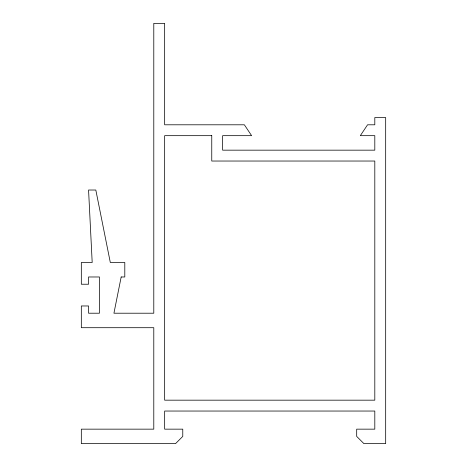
<?xml version="1.0" encoding="UTF-8"?>
<svg xmlns="http://www.w3.org/2000/svg" width="467" height="467" viewBox="0 0 467 467"><rect width="100%" height="100%" fill="white"/><g stroke="black" fill="none" stroke-linecap="round" stroke-linejoin="round"><path stroke-width="0.7" d="M121.181 276.978L113.93 313.211L153.789 313.211L153.789 23.35L164.658 23.35L164.658 124.8L244.369 124.8L251.614 135.669L222.631 135.669L222.631 150.164L374.808 150.164L374.808 135.669L360.314 135.669L367.564 124.8L374.808 124.8L374.808 117.556L385.678 117.556L385.678 443.65L363.939 443.65L356.689 436.406L356.689 429.155L374.808 429.155L374.808 411.042L164.658 411.042L164.658 429.155L182.772 429.155L182.772 436.406L175.528 443.65L81.322 443.65L81.322 429.155L153.789 429.155L153.789 327.706L81.322 327.706L81.322 305.967L88.567 305.967L88.567 313.211L99.436 313.211L99.436 276.978L88.567 276.978L88.567 284.228L81.322 284.228L81.322 262.489L92.192 262.489L88.567 190.022L95.817 190.022L110.311 262.489L124.8 262.489L124.8 276.978L121.181 276.978M211.761 135.669L164.658 135.669L164.658 400.172L374.808 400.172L374.808 161.033L211.761 161.033L211.761 135.669"/></g></svg>
